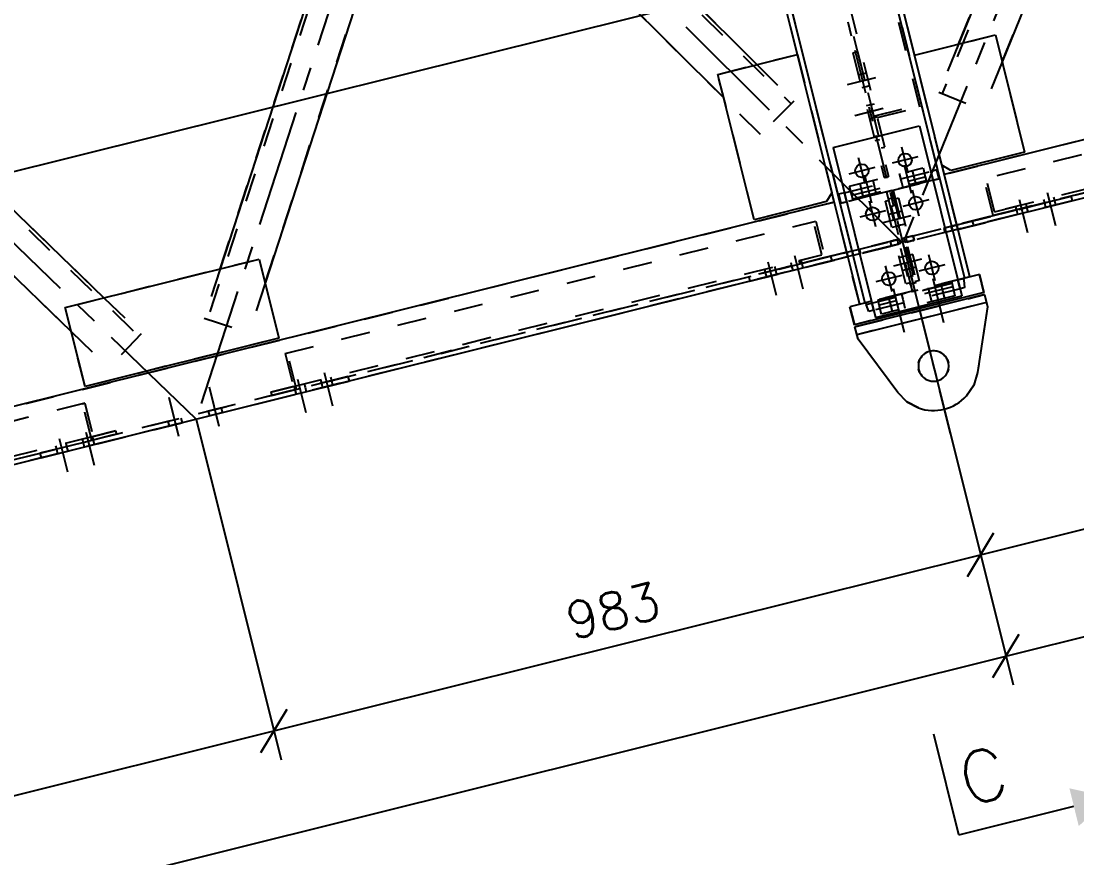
# Model space of a CAD drawing. Header units: millimetres. Extents: x 505 to 1346, y 20403 to 20997.
# Drawn here: x 974.7 to 1045.9, y 20821.4 to 20877.9 of the extents above; entities that cross this region are included whole.
import ezdxf

# ---------------------------------------------------------------- set-up
doc = ezdxf.new("R2010")
doc.units = ezdxf.units.MM
for name, pattern in [('CENTER', [12.7, 7.9375, -1.5875, 1.5875, -1.5875]), ('DXK_LINE_DOT2', [3.9198, 1.9599, -1.9599]), ('DXK_LINE_DOT3', [5.9187, 2.979, -0.9799, 0.9799, -0.9799])]:
    doc.linetypes.add(name, pattern=pattern)
doc.styles.add('RomanS', font='ROMANS__.TTF', dxfattribs={"height": 0.2})

# ---------------------------------------------------------------- blocks, each defined once
blk = doc.blocks.new('Part-110200292-1376 - 1090')
at = {"color": 7, "linetype": 'CENTER'}
blk.add_line((1052.877, 20908.769), (1034.192, 20862.886), dxfattribs=at)
at = {"color": 7, "linetype": 'DXK_LINE_DOT2'}
for p, q in [((1048.94, 20902.688), (1036.843, 20872.982)), ((1048.723, 20902.777), (1047.402, 20899.535)), ((1051.663, 20901.579), (1048.723, 20902.777)), ((1051.663, 20901.579), (1050.343, 20898.338)), ((1037.946, 20876.313), (1036.626, 20873.071)), ((1040.886, 20875.115), (1039.566, 20871.874)), ((1036.626, 20873.071), (1039.566, 20871.874))]:
    blk.add_line(p, q, dxfattribs=at)
at = {"color": 3, "linetype": 'Continuous'}
for p, q in [((1047.402, 20899.535), (1037.946, 20876.313)), ((1050.343, 20898.338), (1040.886, 20875.115))]:
    blk.add_line(p, q, dxfattribs=at)
blk = doc.blocks.new('Part-110200292-1392 - 1090')
at = {"color": 7, "linetype": 'DXK_LINE_DOT2'}
for p, q in [((979.026, 20852.082), (942.618, 20843.005)), ((978.872, 20852.044), (979.026, 20852.082)), ((979.487, 20849.579), (978.872, 20852.044)), ((979.026, 20852.082), (979.584, 20849.846)), ((979.487, 20849.579), (943.232, 20840.54)), ((979.584, 20849.846), (943.329, 20840.806)), ((981.146, 20849.993), (979.487, 20849.579)), ((981.146, 20849.993), (979.487, 20849.579)), ((979.584, 20849.846), (981.089, 20850.221)), ((981.089, 20850.221), (979.584, 20849.846)), ((981.089, 20850.221), (981.146, 20849.993)), ((942.618, 20843.005), (943.232, 20840.54)), ((943.329, 20840.806), (942.771, 20843.043)), ((944.834, 20841.182), (943.329, 20840.806)), ((944.891, 20840.954), (944.834, 20841.182)), ((943.232, 20840.54), (944.891, 20840.954))]:
    blk.add_line(p, q, dxfattribs=at)
blk = doc.blocks.new('Part-110200292-2163 - 1090')
at = {"color": 7, "linetype": 'DXK_LINE_DOT2'}
for p, q in [((1036.482, 20867.836), (1036.482, 20867.836)), ((1036.482, 20867.836), (1036.482, 20867.836)), ((1036.482, 20867.836), (1036.634, 20867.229)), ((1036.634, 20867.229), (1036.634, 20867.229)), ((1036.634, 20867.229), (1036.634, 20867.229)), ((1029.997, 20865.575), (1029.846, 20866.181))]:
    blk.add_line(p, q, dxfattribs=at)
blk = doc.blocks.new('Bolt-110200292-1754 - 1090')
at = {"color": 3, "linetype": 'Continuous'}
for p, q in [((1034.556, 20867.618), (1034.12, 20869.365)), ((1031.645, 20866.892), (1031.209, 20868.639)), ((1035.211, 20868.709), (1033.465, 20868.274)), ((1032.3, 20867.983), (1030.554, 20867.548)), ((1035.282, 20864.707), (1034.846, 20866.454)), ((1032.371, 20863.981), (1031.935, 20865.728)), ((1035.937, 20865.798), (1034.191, 20865.363)), ((1033.026, 20865.073), (1031.28, 20864.637)), ((1036.37, 20860.341), (1035.935, 20862.088)), ((1033.46, 20859.615), (1033.024, 20861.362)), ((1037.026, 20861.432), (1035.279, 20860.997)), ((1034.115, 20860.706), (1032.369, 20860.271))]:
    blk.add_line(p, q, dxfattribs=at)
for centre in [(1034.338, 20868.491), (1031.427, 20867.766), (1035.064, 20865.581), (1032.153, 20864.855), (1036.153, 20861.214), (1033.242, 20860.488)]:
    blk.add_circle(centre, 0.45, dxfattribs=at)
blk = doc.blocks.new('Part-110200292-1375 - 1090')
at = {"color": 7, "linetype": 'CENTER'}
blk.add_line((1034.191, 20862.886), (1001.104, 20895.86), dxfattribs=at)
at = {"color": 7, "linetype": 'DXK_LINE_DOT2'}
for p, q in [((1004.684, 20890.051), (1006.925, 20892.3)), ((1006.925, 20892.3), (1009.586, 20889.648)), ((1006.759, 20892.134), (1026.666, 20872.295)), ((1007.13, 20887.613), (1004.684, 20890.051)), ((1024.353, 20874.932), (1026.832, 20872.461)), ((1024.591, 20870.212), (1022.112, 20872.683)), ((1026.832, 20872.461), (1024.591, 20870.212))]:
    blk.add_line(p, q, dxfattribs=at)
at = {"color": 3, "linetype": 'Continuous'}
for p, q in [((1009.586, 20889.648), (1024.353, 20874.932)), ((1007.13, 20887.613), (1022.112, 20872.683))]:
    blk.add_line(p, q, dxfattribs=at)
blk = doc.blocks.new('Part-110200292-1355 - 1090')
at = {"color": 3, "linetype": 'Continuous'}
for p, q in [((1029.558, 20865.661), (556.684, 20747.759)), ((1030.48, 20861.964), (557.605, 20744.062))]:
    blk.add_line(p, q, dxfattribs=at)
at = {"color": 7, "linetype": 'DXK_LINE_DOT2'}
for p, q in [((1030.48, 20861.964), (1029.558, 20865.661)), ((1030.405, 20862.27), (557.529, 20744.368)), ((1029.413, 20861.698), (1029.336, 20862.003)), ((1030.405, 20862.27), (1030.48, 20861.964))]:
    blk.add_line(p, q, dxfattribs=at)
blk = doc.blocks.new('Part-110200292-1728 - 1090')
at = {"color": 7, "linetype": 'DXK_LINE_DOT2'}
for p, q in [((1030.251, 20866.282), (1036.073, 20867.734)), ((1036.224, 20867.127), (1036.073, 20867.734)), ((1036.634, 20867.229), (1036.482, 20867.836)), ((1036.224, 20867.127), (1030.402, 20865.676)), ((1029.846, 20866.181), (1029.846, 20866.181)), ((1029.846, 20866.181), (1029.997, 20865.575)), ((1030.402, 20865.676), (1030.251, 20866.282))]:
    blk.add_line(p, q, dxfattribs=at)
at = {"color": 3, "linetype": 'Continuous'}
for p, q in [((1036.073, 20867.734), (1036.482, 20867.836)), ((1036.634, 20867.229), (1036.482, 20867.836)), ((1036.482, 20867.836), (1036.482, 20867.836)), ((1036.634, 20867.229), (1036.224, 20867.127)), ((1036.634, 20867.229), (1036.634, 20867.229)), ((1030.251, 20866.282), (1029.846, 20866.181)), ((1029.997, 20865.575), (1029.846, 20866.181)), ((1030.402, 20865.676), (1029.997, 20865.575))]:
    blk.add_line(p, q, dxfattribs=at)
blk = doc.blocks.new('Part-110200292-2207 - 1090')
at = {"color": 7, "linetype": 'DXK_LINE_DOT2'}
for p, q in [((1034.972, 20875.571), (1040.433, 20876.933)), ((1040.433, 20876.933), (1042.406, 20869.019)), ((1042.406, 20869.019), (1037.43, 20867.778)), ((1037.43, 20867.778), (1036.824, 20868.142))]:
    blk.add_line(p, q, dxfattribs=at)
blk = doc.blocks.new('Part-110200292-1746 - 1090')
at = {"color": 7, "linetype": 'DXK_LINE_DOT2'}
for p, q in [((1026.897, 20907.961), (1019.475, 20906.111)), ((1038.701, 20860.611), (1031.278, 20858.761)), ((1038.356, 20860.526), (1038.357, 20860.525)), ((1038.701, 20860.612), (1038.701, 20860.611)), ((1038.701, 20860.612), (1038.701, 20860.611))]:
    blk.add_line(p, q, dxfattribs=at)
at = {"color": 3, "linetype": 'Continuous'}
for p, q in [((1038.701, 20860.612), (1026.897, 20907.961)), ((1026.553, 20907.875), (1038.356, 20860.526)), ((1031.278, 20858.761), (1019.475, 20906.111)), ((1019.819, 20906.197), (1031.623, 20858.847))]:
    blk.add_line(p, q, dxfattribs=at)
at = {"color": 7, "linetype": 'DXK_LINE_DOT3'}
blk.add_line((1025.218, 20898.885), (1037.408, 20849.983), dxfattribs=at)
blk = doc.blocks.new('Bolt-110200292-1736 - 1090')
at = {"color": 3, "linetype": 'DXK_LINE_DOT2'}
for p, q in [((1032.339, 20874.049), (1029.996, 20873.465)), ((1031.507, 20874.306), (1031.201, 20874.229)), ((1031.735, 20874.362), (1031.507, 20874.306)), ((1031.725, 20873.432), (1031.419, 20873.356)), ((1031.953, 20873.489), (1031.725, 20873.432)), ((1032.86, 20871.96), (1030.517, 20871.376)), ((1032.028, 20872.216), (1031.722, 20872.14)), ((1032.256, 20872.273), (1032.028, 20872.216)), ((1032.246, 20871.343), (1031.94, 20871.267)), ((1032.474, 20871.4), (1032.246, 20871.343))]:
    blk.add_line(p, q, dxfattribs=at)
blk = doc.blocks.new('Part-110200292-1373 - 1090')
at = {"color": 7, "linetype": 'CENTER'}
blk.add_line((986.522, 20850.999), (952.588, 20883.762), dxfattribs=at)
at = {"color": 7, "linetype": 'DXK_LINE_DOT2'}
for p, q in [((958.479, 20880.281), (956.273, 20877.997)), ((958.479, 20880.281), (961.012, 20877.836)), ((958.316, 20880.112), (982.666, 20856.602)), ((956.273, 20877.997), (958.785, 20875.572)), ((980.311, 20859.202), (982.829, 20856.771)), ((978.106, 20856.918), (980.624, 20854.487)), ((982.829, 20856.771), (980.624, 20854.487))]:
    blk.add_line(p, q, dxfattribs=at)
at = {"color": 3, "linetype": 'Continuous'}
for p, q in [((961.012, 20877.836), (980.311, 20859.202)), ((958.785, 20875.572), (978.106, 20856.918))]:
    blk.add_line(p, q, dxfattribs=at)
blk = doc.blocks.new('Part-110200292-1374 - 1090')
at = {"color": 7, "linetype": 'CENTER'}
blk.add_line((1001.103, 20895.859), (986.522, 20851), dxfattribs=at)
at = {"color": 7, "linetype": 'DXK_LINE_DOT2'}
for p, q in [((997.757, 20889.939), (987.296, 20857.757)), ((997.533, 20890.012), (996.45, 20886.678)), ((1000.553, 20889.03), (997.533, 20890.012)), ((1000.553, 20889.03), (999.472, 20885.704)), ((988.155, 20861.158), (987.073, 20857.83)), ((991.175, 20860.178), (990.093, 20856.848)), ((987.073, 20857.83), (990.093, 20856.848))]:
    blk.add_line(p, q, dxfattribs=at)
at = {"color": 3, "linetype": 'Continuous'}
for p, q in [((996.45, 20886.678), (988.155, 20861.158)), ((999.472, 20885.704), (991.175, 20860.178))]:
    blk.add_line(p, q, dxfattribs=at)
blk = doc.blocks.new('Bolt-110200292-2351 - 1090')
at = {"color": 3, "linetype": 'Continuous'}
for p, q in [((1033.535, 20859.83), (1034.273, 20856.87)), ((1033.535, 20859.83), (1034.273, 20856.87)), ((1033.535, 20859.83), (1034.273, 20856.87)), ((1033.221, 20859.226), (1033.307, 20858.882)), ((1033.221, 20859.226), (1033.307, 20858.882)), ((1033.221, 20859.226), (1033.307, 20858.882)), ((1033.307, 20858.882), (1033.459, 20858.275)), ((1033.307, 20858.882), (1033.459, 20858.275)), ((1033.307, 20858.882), (1033.459, 20858.275)), ((1034.095, 20859.444), (1034.181, 20859.099)), ((1034.095, 20859.444), (1034.181, 20859.099)), ((1034.095, 20859.444), (1034.181, 20859.099)), ((1034.181, 20859.099), (1034.332, 20858.493)), ((1034.181, 20859.099), (1034.332, 20858.493)), ((1034.181, 20859.099), (1034.332, 20858.493))]:
    blk.add_line(p, q, dxfattribs=at)
blk = doc.blocks.new('Bolt-110200292-2346 - 1090')
at = {"color": 3, "linetype": 'Continuous'}
for p, q in [((1036.203, 20860.495), (1036.941, 20857.536)), ((1036.203, 20860.495), (1036.941, 20857.536)), ((1036.203, 20860.495), (1036.941, 20857.536)), ((1035.89, 20859.891), (1035.976, 20859.547)), ((1035.89, 20859.891), (1035.976, 20859.547)), ((1035.89, 20859.891), (1035.976, 20859.547)), ((1035.976, 20859.547), (1036.127, 20858.94)), ((1035.976, 20859.547), (1036.127, 20858.94)), ((1035.976, 20859.547), (1036.127, 20858.94)), ((1036.763, 20860.109), (1036.849, 20859.765)), ((1036.763, 20860.109), (1036.849, 20859.765)), ((1036.763, 20860.109), (1036.849, 20859.765)), ((1036.849, 20859.765), (1037, 20859.158)), ((1036.849, 20859.765), (1037, 20859.158)), ((1036.849, 20859.765), (1037, 20859.158))]:
    blk.add_line(p, q, dxfattribs=at)
blk = doc.blocks.new('Part-110200292-1393 - 1090')
at = {"color": 7, "linetype": 'DXK_LINE_DOT2'}
for p, q in [((992.53, 20855.449), (1028.321, 20864.373)), ((1028.723, 20862.098), (1028.166, 20864.334)), ((1028.321, 20864.373), (1028.935, 20861.908)), ((993.087, 20853.213), (1028.723, 20862.098)), ((1027.204, 20861.719), (1028.723, 20862.098)), ((1027.261, 20861.491), (1027.204, 20861.719)), ((1027.261, 20861.491), (1028.935, 20861.908)), ((1028.935, 20861.908), (1027.261, 20861.491)), ((991.624, 20852.606), (1027.261, 20861.491)), ((992.53, 20855.449), (993.087, 20853.213)), ((993.299, 20853.023), (992.685, 20855.488)), ((993.087, 20853.213), (991.567, 20852.834)), ((991.567, 20852.834), (993.087, 20853.213)), ((991.567, 20852.834), (991.624, 20852.606)), ((991.624, 20852.606), (993.299, 20853.023))]:
    blk.add_line(p, q, dxfattribs=at)
blk = doc.blocks.new('Part-110200292-1394 - 1090')
at = {"color": 7, "linetype": 'DXK_LINE_DOT2'}
for p, q in [((1080.466, 20877.38), (1039.672, 20867.204)), ((1080.323, 20877.344), (1080.937, 20874.879)), ((1081.024, 20875.143), (1080.466, 20877.38)), ((1080.937, 20874.879), (1082.488, 20875.266)), ((1082.488, 20875.266), (1080.937, 20874.879)), ((1082.431, 20875.494), (1081.024, 20875.143)), ((1082.431, 20875.494), (1081.024, 20875.143)), ((1082.488, 20875.266), (1082.431, 20875.494)), ((1080.937, 20874.879), (1040.287, 20864.74)), ((1081.024, 20875.143), (1040.374, 20865.003)), ((1040.287, 20864.74), (1039.672, 20867.204)), ((1040.374, 20865.003), (1039.816, 20867.24)), ((1040.374, 20865.003), (1041.78, 20865.354)), ((1041.78, 20865.354), (1041.837, 20865.126)), ((1041.837, 20865.126), (1040.287, 20864.74))]:
    blk.add_line(p, q, dxfattribs=at)
blk = doc.blocks.new('Part-110200292-2367 - 1090')
at = {"color": 7, "linetype": 'DXK_LINE_DOT2'}
for p, q in [((996.765, 20853.887), (975.99, 20848.707)), ((996.765, 20853.887), (996.765, 20853.887)), ((996.765, 20853.887), (996.841, 20853.581)), ((976.067, 20848.402), (996.841, 20853.581)), ((996.841, 20853.581), (996.841, 20853.581)), ((975.99, 20848.707), (975.99, 20848.707)), ((975.99, 20848.707), (976.067, 20848.402)), ((976.067, 20848.402), (976.067, 20848.402))]:
    blk.add_line(p, q, dxfattribs=at)
blk = doc.blocks.new('Bolt-110200292-2352 - 1090')
at = {"color": 3, "linetype": 'DXK_LINE_DOT2'}
for p, q in [((1032.103, 20865.574), (1031.365, 20868.533)), ((1031.457, 20866.304), (1031.305, 20866.911)), ((1032.33, 20866.522), (1032.179, 20867.129)), ((1031.543, 20865.96), (1031.457, 20866.304)), ((1032.416, 20866.178), (1032.33, 20866.522))]:
    blk.add_line(p, q, dxfattribs=at)
blk = doc.blocks.new('Part-110200292-2370 - 1090')
at = {"color": 7, "linetype": 'DXK_LINE_DOT2'}
for p, q in [((1045.536, 20866.043), (1036.95, 20863.903)), ((1038.214, 20864.218), (1045.536, 20866.042)), ((1045.536, 20866.043), (1045.536, 20866.042)), ((1045.536, 20866.043), (1045.612, 20865.737)), ((1045.612, 20865.737), (1037.026, 20863.597)), ((1045.612, 20865.737), (1038.108, 20863.867)), ((1034.878, 20863.387), (1036.95, 20863.903)), ((1036.95, 20863.903), (1037.435, 20864.024)), ((1036.95, 20863.903), (1037.026, 20863.597)), ((1037.433, 20864.024), (1037.452, 20864.028)), ((1037.435, 20864.024), (1037.433, 20864.024)), ((1037.433, 20864.024), (1037.51, 20863.718)), ((1037.435, 20864.024), (1037.511, 20863.718)), ((1037.452, 20864.028), (1037.507, 20864.042)), ((1037.507, 20864.042), (1037.597, 20864.064)), ((1037.794, 20863.789), (1037.583, 20863.736)), ((1037.597, 20864.064), (1037.864, 20864.131)), ((1038.108, 20863.867), (1037.794, 20863.789)), ((1037.864, 20864.131), (1038.214, 20864.218)), ((1034.878, 20863.387), (1034.253, 20863.232)), ((1034.253, 20863.231), (1034.259, 20863.233)), ((1034.253, 20863.232), (1034.253, 20863.231)), ((1034.253, 20863.232), (1034.329, 20862.926)), ((1034.259, 20863.233), (1034.556, 20863.307)), ((1034.955, 20863.081), (1034.329, 20862.926)), ((1034.393, 20863.266), (1034.878, 20863.387)), ((1034.676, 20863.337), (1034.393, 20863.266)), ((1034.393, 20863.266), (1034.393, 20863.266)), ((1034.393, 20863.266), (1034.469, 20862.96)), ((1034.955, 20863.081), (1034.469, 20862.96)), ((1034.556, 20863.307), (1034.792, 20863.365)), ((1034.783, 20863.363), (1034.676, 20863.337)), ((1034.853, 20863.381), (1034.783, 20863.363)), ((1034.792, 20863.365), (1034.857, 20863.382)), ((1034.878, 20863.387), (1034.853, 20863.381)), ((1034.857, 20863.382), (1034.878, 20863.387)), ((1034.859, 20863.058), (1034.929, 20863.075)), ((1034.933, 20863.076), (1034.868, 20863.06)), ((1034.878, 20863.387), (1034.955, 20863.081)), ((1034.954, 20863.081), (1034.878, 20863.387)), ((1034.929, 20863.075), (1034.954, 20863.081)), ((1034.954, 20863.081), (1034.933, 20863.076)), ((1037.026, 20863.597), (1034.955, 20863.081)), ((1037.511, 20863.718), (1037.026, 20863.597)), ((1037.528, 20863.723), (1037.51, 20863.718)), ((1037.51, 20863.718), (1037.511, 20863.718)), ((1037.583, 20863.736), (1037.528, 20863.723)), ((1034.329, 20862.926), (1034.335, 20862.927)), ((1034.484, 20862.964), (1034.335, 20862.927)), ((1034.469, 20862.96), (1034.752, 20863.031)), ((1034.469, 20862.96), (1034.469, 20862.96)), ((1034.764, 20863.034), (1034.484, 20862.964)), ((1034.752, 20863.031), (1034.859, 20863.058)), ((1034.868, 20863.06), (1034.764, 20863.034))]:
    blk.add_line(p, q, dxfattribs=at)
blk = doc.blocks.new('Part-110200292-1734 - 1090')
at = {"color": 7, "linetype": 'DXK_LINE_DOT2'}
for p, q in [((1030.826, 20875.733), (1031.132, 20875.809)), ((1030.826, 20875.733), (1032.925, 20867.315)), ((1031.132, 20875.809), (1033.231, 20867.391)), ((1032.614, 20869.865), (1032.308, 20869.789)), ((1032.925, 20867.315), (1033.231, 20867.391)), ((1033.231, 20867.391), (1032.925, 20867.315))]:
    blk.add_line(p, q, dxfattribs=at)
blk = doc.blocks.new('Bolt-110200292-2368 - 1090')
at = {"color": 3, "linetype": 'Continuous'}
for p, q in [((977.29, 20849.696), (977.85, 20847.45)), ((978.843, 20849.661), (978.9, 20849.433)), ((979.084, 20850.143), (979.644, 20847.897)), ((979.523, 20849.83), (979.579, 20849.602)), ((979.579, 20849.602), (979.656, 20849.297)), ((977.049, 20849.214), (977.106, 20848.986)), ((977.106, 20848.986), (977.182, 20848.68)), ((977.729, 20849.383), (977.785, 20849.155)), ((977.785, 20849.155), (977.862, 20848.849)), ((978.9, 20849.433), (978.976, 20849.127))]:
    blk.add_line(p, q, dxfattribs=at)
blk = doc.blocks.new('Bolt-110200292-2369 - 1090')
at = {"color": 3, "linetype": 'Continuous'}
for p, q in [((995.153, 20854.15), (995.713, 20851.904)), ((995.592, 20853.837), (995.649, 20853.609)), ((993.133, 20853.224), (993.19, 20852.996)), ((993.373, 20853.707), (993.934, 20851.46)), ((993.812, 20853.393), (993.869, 20853.165)), ((993.869, 20853.165), (993.945, 20852.859)), ((994.913, 20853.668), (994.97, 20853.44)), ((994.97, 20853.439), (995.046, 20853.134)), ((995.649, 20853.609), (995.725, 20853.303)), ((993.19, 20852.996), (993.266, 20852.69))]:
    blk.add_line(p, q, dxfattribs=at)
blk = doc.blocks.new('Part-110200292-1514 - 1090')
at = {"color": 7, "linetype": 'DXK_LINE_DOT2'}
blk.add_line((1038.29, 20860.51), (1031.689, 20858.864), dxfattribs=at)
at = {"color": 3, "linetype": 'Continuous'}
for p, q in [((1039.356, 20860.775), (1038.29, 20860.51)), ((1039.658, 20859.562), (1039.356, 20860.775)), ((1039.658, 20859.562), (1030.925, 20857.385)), ((1031.689, 20858.864), (1030.623, 20858.598)), ((1030.925, 20857.385), (1030.623, 20858.598))]:
    blk.add_line(p, q, dxfattribs=at)
blk = doc.blocks.new('Part-110200292-1515 - 1090')
at = {"color": 3, "linetype": 'Continuous'}
for p, q in [((1039.694, 20859.417), (1030.962, 20857.24)), ((1039.827, 20858.883), (1031.095, 20856.706)), ((1039.694, 20859.417), (1039.9, 20858.592)), ((1039.9, 20858.592), (1039.228, 20854.158)), ((1031.167, 20856.415), (1030.962, 20857.24)), ((1033.843, 20852.815), (1031.167, 20856.415)), ((1035.257, 20854.806), (1035.235, 20854.592)), ((1035.235, 20854.592), (1035.257, 20854.379)), ((1035.323, 20855.009), (1035.257, 20854.806)), ((1037.262, 20854.806), (1037.196, 20855.009)), ((1037.285, 20854.592), (1037.262, 20854.806)), ((1037.262, 20854.379), (1037.285, 20854.592)), ((1035.257, 20854.379), (1035.323, 20854.176)), ((1037.196, 20854.176), (1037.262, 20854.379)), ((1039.228, 20854.158), (1038.973, 20853.313)), ((1038.973, 20853.313), (1038.483, 20852.579)), ((1034.464, 20852.189), (1033.843, 20852.815)), ((1035.241, 20851.771), (1034.464, 20852.189))]:
    blk.add_line(p, q, dxfattribs=at)
at = {"color": 7, "linetype": 'DXK_LINE_DOT2'}
for p, q in [((1035.257, 20854.806), (1035.323, 20855.009)), ((1037.196, 20855.009), (1037.262, 20854.806)), ((1035.323, 20854.176), (1035.257, 20854.379)), ((1037.262, 20854.379), (1037.196, 20854.176)), ((1038.483, 20852.579), (1038.973, 20853.313)), ((1034.464, 20852.189), (1035.241, 20851.771))]:
    blk.add_line(p, q, dxfattribs=at)
at = {"color": 3, "linetype": 'Continuous'}
for centre, radius, start, end in [((1036.259, 20854.592), 1.025, 24, 156), ((1036.259, 20854.593), 1.025, 204.01589, 335.98411), ((1036.259, 20854.593), 3, 250.16316, 317.83719)]:
    blk.add_arc(centre, radius, start, end, dxfattribs=at)
at = {"color": 7, "linetype": 'DXK_LINE_DOT2'}
for centre, radius, start, end in [((1036.259, 20854.592), 1.025, 24, 156), ((1036.259, 20854.593), 1.025, 204.01589, 335.98411), ((1036.259, 20854.593), 3, 250.16316, 317.83719)]:
    blk.add_arc(centre, radius, start, end, dxfattribs=at)
blk = doc.blocks.new('Bolt-110200292-76307 - 1090')
at = {"color": 3, "linetype": 'Continuous'}
for p, q in [((988.086, 20850.507), (987.425, 20853.158)), ((985.369, 20849.83), (984.708, 20852.481)), ((988.314, 20851.451), (988.238, 20851.756)), ((985.597, 20850.773), (985.521, 20851.079)), ((987.441, 20851.233), (987.365, 20851.539)), ((984.724, 20850.556), (984.648, 20850.861))]:
    blk.add_line(p, q, dxfattribs=at)
blk = doc.blocks.new('Part-110200292-1723 - 1090')
at = {"color": 7, "linetype": 'DXK_LINE_DOT2'}
for p, q in [((1028.973, 20884.468), (1032.054, 20885.237)), ((1035.337, 20872.068), (1032.054, 20885.237)), ((1028.973, 20884.468), (1032.752, 20869.314)), ((1029.241, 20884.367), (1032.094, 20885.078)), ((1032.98, 20869.371), (1029.241, 20884.367)), ((1029.508, 20882.324), (1029.736, 20882.38)), ((1032.217, 20871.459), (1035.298, 20872.227)), ((1032.485, 20871.357), (1035.337, 20872.068)), ((1032.752, 20869.314), (1032.98, 20869.371))]:
    blk.add_line(p, q, dxfattribs=at)
blk = doc.blocks.new('Part-110200292-1727 - 1090')
at = {"color": 7, "linetype": 'DXK_LINE_DOT2'}
for p, q in [((1030.753, 20866.129), (1035.702, 20867.363)), ((1035.702, 20867.363), (1035.788, 20867.018)), ((1030.814, 20865.886), (1035.762, 20867.12)), ((1035.788, 20867.018), (1033.454, 20866.436)), ((1030.839, 20865.785), (1030.753, 20866.129)), ((1033.173, 20866.366), (1030.839, 20865.785)), ((1033.173, 20866.366), (1030.839, 20865.785)), ((1033.454, 20866.436), (1033.173, 20866.366)), ((1033.173, 20866.366), (1033.454, 20866.436)), ((1033.173, 20866.366), (1033.173, 20866.366)), ((1034.852, 20859.632), (1033.173, 20866.366)), ((1033.454, 20866.436), (1035.133, 20859.703)), ((1033.419, 20865.377), (1033.701, 20865.447)), ((1032.518, 20859.051), (1037.467, 20860.284)), ((1034.605, 20860.621), (1034.886, 20860.692)), ((1037.467, 20860.284), (1037.552, 20859.94)), ((1037.492, 20860.183), (1032.543, 20858.949)), ((1037.552, 20859.94), (1032.604, 20858.706)), ((1034.852, 20859.632), (1035.133, 20859.703)), ((1034.852, 20859.632), (1034.852, 20859.632)), ((1032.604, 20858.706), (1032.518, 20859.051))]:
    blk.add_line(p, q, dxfattribs=at)
blk = doc.blocks.new('Part-110200292-1729 - 1090')
at = {"color": 7, "linetype": 'DXK_LINE_DOT2'}
for p, q in [((1036.482, 20867.836), (1036.073, 20867.734)), ((1036.224, 20867.127), (1036.634, 20867.229)), ((1030.251, 20866.282), (1029.845, 20866.181)), ((1029.997, 20865.575), (1030.402, 20865.676))]:
    blk.add_line(p, q, dxfattribs=at)
blk = doc.blocks.new('Part-110200292-1730 - 1090')
at = {"color": 7, "linetype": 'DXK_LINE_DOT2'}
for p, q in [((1033.085, 20866.344), (1034.759, 20859.629)), ((1033.667, 20865.974), (1033.206, 20865.859)), ((1033.546, 20866.459), (1035.22, 20859.744)), ((1035.099, 20860.229), (1034.638, 20860.114)), ((1034.759, 20859.629), (1035.22, 20859.744))]:
    blk.add_line(p, q, dxfattribs=at)
blk = doc.blocks.new('Part-110200292-1731 - 1090')
at = {"color": 7, "linetype": 'DXK_LINE_DOT2'}
blk.add_line((1034.638, 20860.114), (1035.099, 20860.229), dxfattribs=at)
blk = doc.blocks.new('Part-110200292-1753 - 1090')
at = {"color": 3, "linetype": 'Continuous'}
for p, q in [((1029.488, 20869.343), (1035.31, 20870.795)), ((1035.31, 20870.795), (1038.171, 20859.32)), ((1029.488, 20869.343), (1032.349, 20857.869)), ((1032.349, 20857.869), (1038.171, 20859.32))]:
    blk.add_line(p, q, dxfattribs=at)
blk = doc.blocks.new('Part-110200292-1761 - 1090')
at = {"color": 7, "linetype": 'DXK_LINE_DOT2'}
for p, q in [((1031.719, 20858.742), (1038.32, 20860.388)), ((1038.29, 20860.509), (1032.077, 20858.96)), ((1038.05, 20859.805), (1037.899, 20860.412)), ((1038.05, 20859.805), (1032.228, 20858.354)), ((1032.228, 20858.354), (1032.077, 20858.96))]:
    blk.add_line(p, q, dxfattribs=at)
at = {"color": 3, "linetype": 'Continuous'}
for p, q in [((1037.899, 20860.412), (1038.29, 20860.509)), ((1038.32, 20860.388), (1038.29, 20860.509)), ((1038.381, 20859.888), (1038.32, 20860.388)), ((1038.381, 20859.888), (1038.05, 20859.805)), ((1032.077, 20858.96), (1031.689, 20858.864)), ((1031.689, 20858.864), (1031.719, 20858.742)), ((1031.9, 20858.272), (1031.719, 20858.742)), ((1032.228, 20858.354), (1031.9, 20858.272))]:
    blk.add_line(p, q, dxfattribs=at)
blk = doc.blocks.new('Part-110200292-1816 - 1090')
at = {"color": 3, "linetype": 'Continuous'}
for p, q in [((1138.101, 20892.724), (1036.981, 20867.511)), ((1139.023, 20889.027), (1037.902, 20863.814))]:
    blk.add_line(p, q, dxfattribs=at)
at = {"color": 7, "linetype": 'DXK_LINE_DOT2'}
for p, q in [((1138.947, 20889.332), (1037.826, 20864.12)), ((1037.902, 20863.814), (1036.981, 20867.511)), ((1038.974, 20864.081), (1038.897, 20864.387))]:
    blk.add_line(p, q, dxfattribs=at)
blk = doc.blocks.new('Part-110200292-2101 - 1090')
at = {"color": 7, "linetype": 'DXK_LINE_DOT2'}
for p, q in [((556.684, 20747.759), (1029.558, 20865.661)), ((1030.48, 20861.964), (557.605, 20744.062))]:
    blk.add_line(p, q, dxfattribs=at)
blk = doc.blocks.new('Part-110200292-1891 - 1090')
at = {"color": 3, "linetype": 'Continuous'}
for p, q in [((977.699, 20858.551), (990.768, 20861.809)), ((990.768, 20861.809), (992.099, 20856.472)), ((979.03, 20853.213), (977.699, 20858.551)), ((992.099, 20856.472), (979.03, 20853.213))]:
    blk.add_line(p, q, dxfattribs=at)
blk = doc.blocks.new('Part-110200292-1901 - 1090')
at = {"color": 3, "linetype": 'Continuous'}
for p, q in [((1021.715, 20874.274), (1027.078, 20875.611)), ((1024.159, 20864.469), (1021.715, 20874.274)), ((1029.401, 20866.291), (1029.037, 20865.685)), ((1029.037, 20865.685), (1024.159, 20864.469))]:
    blk.add_line(p, q, dxfattribs=at)
at = {"color": 7, "linetype": 'DXK_LINE_DOT2'}
blk.add_line((1027.078, 20875.611), (1029.401, 20866.291), dxfattribs=at)
blk = doc.blocks.new('Part-110200292-1902 - 1090')
at = {"color": 3, "linetype": 'Continuous'}
for p, q in [((1034.972, 20875.571), (1040.433, 20876.933)), ((1040.433, 20876.933), (1042.406, 20869.019)), ((1042.406, 20869.019), (1037.43, 20867.778)), ((1037.43, 20867.778), (1036.824, 20868.142))]:
    blk.add_line(p, q, dxfattribs=at)
at = {"color": 7, "linetype": 'DXK_LINE_DOT2'}
blk.add_line((1036.824, 20868.142), (1034.972, 20875.571), dxfattribs=at)
blk = doc.blocks.new('Part-110200292-2075 - 1090')
at = {"color": 7, "linetype": 'DXK_LINE_DOT2'}
for p, q in [((1026.897, 20907.961), (1034.972, 20875.571)), ((1026.553, 20907.875), (1038.357, 20860.525)), ((1027.078, 20875.611), (1019.475, 20906.111)), ((1019.819, 20906.197), (1031.623, 20858.847)), ((1036.824, 20868.142), (1036.981, 20867.511)), ((1029.558, 20865.661), (1029.401, 20866.291)), ((1037.902, 20863.814), (1038.701, 20860.611)), ((1031.278, 20858.761), (1030.48, 20861.964))]:
    blk.add_line(p, q, dxfattribs=at)
blk = doc.blocks.new('Part-110200292-2118 - 1090')
at = {"color": 7, "linetype": 'DXK_LINE_DOT2'}
for p, q in [((961.012, 20877.836), (980.311, 20859.202)), ((958.785, 20875.572), (978.106, 20856.918))]:
    blk.add_line(p, q, dxfattribs=at)
blk = doc.blocks.new('Part-110200292-2119 - 1090')
at = {"color": 7, "linetype": 'DXK_LINE_DOT2'}
for p, q in [((988.155, 20861.158), (996.45, 20886.678)), ((991.175, 20860.178), (999.472, 20885.704))]:
    blk.add_line(p, q, dxfattribs=at)
blk = doc.blocks.new('Part-110200292-2120 - 1090')
at = {"color": 7, "linetype": 'DXK_LINE_DOT2'}
for p, q in [((1024.353, 20874.932), (1009.586, 20889.648)), ((1007.13, 20887.613), (1022.112, 20872.683))]:
    blk.add_line(p, q, dxfattribs=at)
blk = doc.blocks.new('Part-110200292-2121 - 1090')
at = {"color": 7, "linetype": 'DXK_LINE_DOT2'}
for p, q in [((1037.946, 20876.313), (1047.402, 20899.535)), ((1040.886, 20875.115), (1050.343, 20898.338))]:
    blk.add_line(p, q, dxfattribs=at)
blk = doc.blocks.new('Part-110200292-2130 - 1090')
at = {"color": 7, "linetype": 'DXK_LINE_DOT2'}
for p, q in [((1039.356, 20860.775), (1038.29, 20860.51)), ((1039.356, 20860.775), (1039.658, 20859.562)), ((1039.658, 20859.562), (1030.925, 20857.385)), ((1031.689, 20858.864), (1030.623, 20858.598)), ((1030.623, 20858.598), (1030.925, 20857.385))]:
    blk.add_line(p, q, dxfattribs=at)
blk = doc.blocks.new('Part-110200292-2131 - 1090')
at = {"color": 7, "linetype": 'DXK_LINE_DOT2'}
for p, q in [((1030.962, 20857.24), (1039.694, 20859.417)), ((1039.827, 20858.883), (1031.095, 20856.706)), ((1039.694, 20859.417), (1039.9, 20858.592)), ((1039.9, 20858.592), (1039.228, 20854.158)), ((1031.167, 20856.415), (1030.962, 20857.24)), ((1033.843, 20852.815), (1031.167, 20856.415)), ((1035.257, 20854.806), (1035.235, 20854.592)), ((1035.235, 20854.592), (1035.257, 20854.379)), ((1037.285, 20854.592), (1037.262, 20854.806)), ((1037.262, 20854.379), (1037.285, 20854.592)), ((1039.228, 20854.158), (1038.973, 20853.313)), ((1034.464, 20852.189), (1033.843, 20852.815))]:
    blk.add_line(p, q, dxfattribs=at)
blk = doc.blocks.new('Part-110200292-2162 - 1090')
at = {"color": 7, "linetype": 'DXK_LINE_DOT2'}
for p, q in [((1033.454, 20866.436), (1035.788, 20867.018)), ((1033.173, 20866.366), (1033.454, 20866.436)), ((1033.173, 20866.366), (1033.454, 20866.436)), ((1033.454, 20866.436), (1033.454, 20866.436)), ((1034.852, 20859.632), (1035.133, 20859.703)), ((1035.133, 20859.703), (1035.133, 20859.703))]:
    blk.add_line(p, q, dxfattribs=at)
blk = doc.blocks.new('Part-110200292-2165 - 1090')
at = {"color": 7, "linetype": 'DXK_LINE_DOT2'}
for p, q in [((1033.085, 20866.344), (1033.085, 20866.345)), ((1033.546, 20866.459), (1033.546, 20866.459)), ((1034.759, 20859.629), (1035.22, 20859.744))]:
    blk.add_line(p, q, dxfattribs=at)
blk = doc.blocks.new('Part-110200292-2172 - 1090')
at = {"color": 7, "linetype": 'DXK_LINE_DOT2'}
for p, q in [((1138.101, 20892.724), (1036.981, 20867.511)), ((1037.902, 20863.814), (1139.023, 20889.027)), ((1037.828, 20864.121), (1037.902, 20863.814))]:
    blk.add_line(p, q, dxfattribs=at)
blk = doc.blocks.new('Part-110200292-2196 - 1090')
at = {"color": 7, "linetype": 'DXK_LINE_DOT2'}
for p, q in [((977.699, 20858.551), (990.768, 20861.809)), ((990.768, 20861.809), (992.099, 20856.472)), ((979.03, 20853.213), (977.699, 20858.551)), ((992.099, 20856.472), (979.03, 20853.213))]:
    blk.add_line(p, q, dxfattribs=at)
blk = doc.blocks.new('Part-110200292-2206 - 1090')
at = {"color": 7, "linetype": 'DXK_LINE_DOT2'}
for p, q in [((1021.715, 20874.274), (1027.078, 20875.611)), ((1024.159, 20864.469), (1021.715, 20874.274)), ((1029.401, 20866.291), (1029.037, 20865.685)), ((1029.037, 20865.685), (1024.159, 20864.469))]:
    blk.add_line(p, q, dxfattribs=at)
blk = doc.blocks.new('Part-110200292-2344 - 1090')
at = {"color": 7, "linetype": 'DXK_LINE_DOT2'}
for p, q in [((1037.552, 20859.94), (1037.704, 20859.334)), ((1037.704, 20859.334), (1032.755, 20858.1)), ((1032.755, 20858.1), (1032.604, 20858.706))]:
    blk.add_line(p, q, dxfattribs=at)
blk = doc.blocks.new('Part-110200292-2345 - 1090')
at = {"color": 7, "linetype": 'DXK_LINE_DOT2'}
for p, q in [((1030.602, 20866.735), (1035.55, 20867.969)), ((1035.55, 20867.969), (1035.702, 20867.363)), ((1030.753, 20866.129), (1030.602, 20866.735))]:
    blk.add_line(p, q, dxfattribs=at)
blk = doc.blocks.new('Bolt-110200292-2347 - 1090')
at = {"color": 3, "linetype": 'Continuous'}
for p, q in [((1036.203, 20860.495), (1036.941, 20857.536)), ((1036.203, 20860.495), (1036.941, 20857.536)), ((1036.203, 20860.495), (1036.941, 20857.536)), ((1035.89, 20859.891), (1035.976, 20859.547)), ((1035.89, 20859.891), (1035.976, 20859.547)), ((1035.89, 20859.891), (1035.976, 20859.547)), ((1035.976, 20859.547), (1036.127, 20858.94)), ((1035.976, 20859.547), (1036.127, 20858.94)), ((1035.976, 20859.547), (1036.127, 20858.94)), ((1036.763, 20860.109), (1036.849, 20859.765)), ((1036.763, 20860.109), (1036.849, 20859.765)), ((1036.763, 20860.109), (1036.849, 20859.765)), ((1036.849, 20859.765), (1037, 20859.158)), ((1036.849, 20859.765), (1037, 20859.158)), ((1036.849, 20859.765), (1037, 20859.158))]:
    blk.add_line(p, q, dxfattribs=at)
blk = doc.blocks.new('Bolt-110200292-2348 - 1090')
at = {"color": 3, "linetype": 'DXK_LINE_DOT2'}
for p, q in [((1034.771, 20866.239), (1034.033, 20869.199)), ((1034.125, 20866.97), (1033.974, 20867.576)), ((1034.998, 20867.187), (1034.847, 20867.794)), ((1034.211, 20866.625), (1034.125, 20866.97)), ((1035.084, 20866.843), (1034.998, 20867.187))]:
    blk.add_line(p, q, dxfattribs=at)
blk = doc.blocks.new('Bolt-110200292-2350 - 1090')
at = {"color": 3, "linetype": 'Continuous'}
for p, q in [((1033.535, 20859.83), (1034.273, 20856.87)), ((1033.535, 20859.83), (1034.273, 20856.87)), ((1033.535, 20859.83), (1034.273, 20856.87)), ((1033.221, 20859.226), (1033.307, 20858.882)), ((1033.221, 20859.226), (1033.307, 20858.882)), ((1033.221, 20859.226), (1033.307, 20858.882)), ((1033.307, 20858.882), (1033.459, 20858.275)), ((1033.307, 20858.882), (1033.459, 20858.275)), ((1033.307, 20858.882), (1033.459, 20858.275)), ((1034.095, 20859.444), (1034.181, 20859.099)), ((1034.095, 20859.444), (1034.181, 20859.099)), ((1034.095, 20859.444), (1034.181, 20859.099)), ((1034.181, 20859.099), (1034.332, 20858.493)), ((1034.181, 20859.099), (1034.332, 20858.493)), ((1034.181, 20859.099), (1034.332, 20858.493))]:
    blk.add_line(p, q, dxfattribs=at)
blk = doc.blocks.new('Part-110200292-2354 - 1090')
at = {"color": 7, "linetype": 'DXK_LINE_DOT2'}
for p, q in [((1033.598, 20865.859), (1033.904, 20865.935)), ((1033.904, 20865.935), (1035.295, 20860.356)), ((1035.295, 20860.356), (1034.989, 20860.28))]:
    blk.add_line(p, q, dxfattribs=at)
blk = doc.blocks.new('Part-110200292-2355 - 1090')
at = {"color": 7, "linetype": 'DXK_LINE_DOT2'}
for p, q in [((1033.011, 20865.713), (1033.317, 20865.789)), ((1034.402, 20860.134), (1033.011, 20865.713)), ((1034.708, 20860.21), (1034.402, 20860.134))]:
    blk.add_line(p, q, dxfattribs=at)
blk = doc.blocks.new('Bolt-110200292-2356 - 1090')
at = {"color": 3, "linetype": 'DXK_LINE_DOT2'}
for p, q in [((1034.731, 20864.725), (1032.08, 20864.064)), ((1033.54, 20864.891), (1033.235, 20864.815)), ((1033.822, 20864.962), (1033.54, 20864.891)), ((1034.127, 20865.038), (1033.822, 20864.962)), ((1033.758, 20864.018), (1033.452, 20863.942)), ((1034.039, 20864.088), (1033.758, 20864.018)), ((1034.345, 20864.165), (1034.039, 20864.088)), ((1035.457, 20861.814), (1032.806, 20861.153)), ((1034.266, 20861.981), (1033.96, 20861.904)), ((1034.547, 20862.051), (1034.266, 20861.981)), ((1034.853, 20862.127), (1034.547, 20862.051)), ((1034.484, 20861.107), (1034.178, 20861.031)), ((1034.765, 20861.178), (1034.484, 20861.107)), ((1035.071, 20861.254), (1034.765, 20861.178))]:
    blk.add_line(p, q, dxfattribs=at)
blk = doc.blocks.new('Bolt-110200292-2371 - 1090')
at = {"color": 3, "linetype": 'Continuous'}
for p, q in [((1043.923, 20866.311), (1044.483, 20864.065)), ((1044.362, 20865.998), (1044.419, 20865.77)), ((1041.797, 20865.358), (1041.854, 20865.13)), ((1042.037, 20865.841), (1042.598, 20863.595)), ((1042.476, 20865.528), (1042.533, 20865.3)), ((1042.534, 20865.295), (1042.61, 20864.989)), ((1043.682, 20865.829), (1043.739, 20865.601)), ((1043.741, 20865.596), (1043.817, 20865.29)), ((1044.42, 20865.765), (1044.496, 20865.46)), ((1041.855, 20865.125), (1041.931, 20864.82))]:
    blk.add_line(p, q, dxfattribs=at)
blk = doc.blocks.new('Part-110200292-2372 - 1090')
at = {"color": 7, "linetype": 'DXK_LINE_DOT2'}
for p, q in [((1033.972, 20863.162), (1023.796, 20860.623)), ((1033.347, 20863.005), (1033.832, 20863.126)), ((1033.538, 20863.053), (1033.818, 20863.123)), ((1033.832, 20863.126), (1033.549, 20863.056)), ((1033.818, 20863.123), (1033.967, 20863.16)), ((1033.908, 20862.82), (1033.832, 20863.126)), ((1033.832, 20863.126), (1033.832, 20863.126)), ((1033.967, 20863.16), (1033.972, 20863.161)), ((1034.048, 20862.856), (1033.972, 20863.162)), ((1023.872, 20860.317), (1034.048, 20862.856)), ((1030.508, 20862.297), (1030.774, 20862.363)), ((1030.774, 20862.363), (1030.792, 20862.368)), ((1030.791, 20862.367), (1031.276, 20862.488)), ((1030.792, 20862.368), (1030.791, 20862.367)), ((1030.867, 20862.062), (1030.791, 20862.367)), ((1030.869, 20862.062), (1030.792, 20862.368)), ((1031.276, 20862.488), (1033.347, 20863.005)), ((1031.352, 20862.183), (1031.276, 20862.488)), ((1033.423, 20862.699), (1031.352, 20862.183)), ((1033.373, 20863.012), (1033.347, 20863.005)), ((1033.347, 20863.005), (1033.368, 20863.01)), ((1033.423, 20862.699), (1033.347, 20863.005)), ((1033.423, 20862.7), (1033.347, 20863.005)), ((1033.368, 20863.01), (1033.434, 20863.027)), ((1033.442, 20863.029), (1033.373, 20863.012)), ((1033.908, 20862.82), (1033.423, 20862.699)), ((1033.423, 20862.7), (1033.449, 20862.706)), ((1033.444, 20862.705), (1033.423, 20862.7)), ((1033.434, 20863.027), (1033.538, 20863.053)), ((1033.549, 20863.056), (1033.442, 20863.029)), ((1033.51, 20862.721), (1033.444, 20862.705)), ((1033.449, 20862.706), (1033.519, 20862.723)), ((1033.746, 20862.78), (1033.51, 20862.721)), ((1033.519, 20862.723), (1033.626, 20862.75)), ((1033.626, 20862.75), (1033.908, 20862.821)), ((1034.043, 20862.854), (1033.746, 20862.78)), ((1033.908, 20862.82), (1033.908, 20862.821)), ((1033.908, 20862.821), (1033.908, 20862.82)), ((1034.048, 20862.856), (1034.043, 20862.854)), ((1034.048, 20862.856), (1034.048, 20862.856)), ((1030.193, 20862.218), (1023.796, 20860.622)), ((1030.088, 20861.867), (1023.872, 20860.317)), ((1030.437, 20861.955), (1030.088, 20861.867)), ((1030.193, 20862.218), (1030.508, 20862.297)), ((1030.705, 20862.021), (1030.437, 20861.955)), ((1030.795, 20862.044), (1030.705, 20862.021)), ((1030.795, 20862.044), (1030.824, 20862.051)), ((1030.824, 20862.051), (1030.85, 20862.057)), ((1030.85, 20862.057), (1030.869, 20862.062)), ((1031.352, 20862.183), (1030.867, 20862.062)), ((1030.867, 20862.062), (1030.869, 20862.062)), ((1023.796, 20860.623), (1023.872, 20860.317)), ((1023.872, 20860.317), (1023.872, 20860.317))]:
    blk.add_line(p, q, dxfattribs=at)
blk = doc.blocks.new('Bolt-110200292-2373 - 1090')
at = {"color": 3, "linetype": 'Continuous'}
for p, q in [((1026.874, 20862.059), (1027.434, 20859.813)), ((1027.313, 20861.746), (1027.37, 20861.518)), ((1024.854, 20861.133), (1024.911, 20860.905)), ((1025.094, 20861.615), (1025.654, 20859.369)), ((1025.533, 20861.302), (1025.59, 20861.074)), ((1025.591, 20861.071), (1025.667, 20860.765)), ((1026.634, 20861.577), (1026.69, 20861.349)), ((1026.691, 20861.345), (1026.768, 20861.039)), ((1027.371, 20861.514), (1027.447, 20861.209)), ((1024.912, 20860.901), (1024.988, 20860.596))]:
    blk.add_line(p, q, dxfattribs=at)
blk = doc.blocks.new('Bolt-110200292-76301 - 1090')
at = {"color": 3, "linetype": 'Continuous'}
for p, q in [((988.086, 20850.507), (987.425, 20853.158)), ((985.369, 20849.83), (984.708, 20852.481)), ((988.314, 20851.451), (988.238, 20851.756)), ((985.597, 20850.773), (985.521, 20851.079)), ((987.441, 20851.233), (987.365, 20851.539)), ((984.724, 20850.556), (984.648, 20850.861))]:
    blk.add_line(p, q, dxfattribs=at)
blk = doc.blocks.new('StraightDimension-110200292-76228 - 1090')
at = {"color": 7, "linetype": 'Continuous'}
for p, q in [((1041.138, 20835.026), (1150.905, 20862.394)), ((1036.277, 20854.523), (1041.622, 20833.085)), ((1042.012, 20836.48), (1040.264, 20833.571))]:
    blk.add_line(p, q, dxfattribs=at)
blk = doc.blocks.new('StraightDimension-110200292-63559 - 1090')
at = {"color": 7, "linetype": 'Continuous'}
for p, q in [((1034.192, 20862.886), (1039.919, 20839.916)), ((986.522, 20851), (992.249, 20828.03)), ((1038.561, 20840.402), (1040.309, 20843.311)), ((991.765, 20829.971), (1039.435, 20841.856)), ((992.639, 20831.426), (990.891, 20828.516))]:
    blk.add_line(p, q, dxfattribs=at)
at = {"color": 0}
blk.add_wipeout([(1019.415, 20837.483), (1018.569, 20840.879), (1010.648, 20838.905), (1011.495, 20835.509)], dxfattribs=at)
at = {"color": 3, "style": 'RomanS'}
blk.add_text('983', height=2.4772, rotation=13.99736, dxfattribs=at).set_placement((1011.859, 20836.115))
blk = doc.blocks.new('StraightDimension-110200292-63560 - 1090')
at = {"color": 7, "linetype": 'Continuous'}
for p, q in [((986.522, 20851), (992.249, 20828.03)), ((938.008, 20838.904), (943.735, 20815.934)), ((990.891, 20828.516), (992.639, 20831.426)), ((943.251, 20817.875), (991.765, 20829.971)), ((944.125, 20819.33), (942.377, 20816.42))]:
    blk.add_line(p, q, dxfattribs=at)
at = {"color": 0}
blk.add_wipeout([(972.482, 20825.781), (971.635, 20829.177), (961.398, 20826.625), (962.244, 20823.229)], dxfattribs=at)
at = {"color": 3, "style": 'RomanS'}
blk.add_text('1000', height=2.4772, rotation=13.99736, dxfattribs=at).set_placement((962.608, 20823.835))
blk = doc.blocks.new('StraightDimension-110200292-63558 - 1090')
at = {"color": 7, "linetype": 'Continuous'}
for p, q in [((1088.74, 20876.492), (1094.468, 20853.517)), ((1034.192, 20862.886), (1039.919, 20839.916)), ((1093.11, 20854.002), (1094.858, 20856.912)), ((1039.435, 20841.856), (1093.984, 20855.457)), ((1040.309, 20843.311), (1038.561, 20840.402))]:
    blk.add_line(p, q, dxfattribs=at)
at = {"color": 0}
blk.add_wipeout([(1071.683, 20850.515), (1070.837, 20853.911), (1060.599, 20851.359), (1061.446, 20847.963)], dxfattribs=at)
at = {"color": 3, "style": 'RomanS'}
blk.add_text('1124', height=2.4772, rotation=13.99736, dxfattribs=at).set_placement((1061.81, 20848.569))
blk = doc.blocks.new('StraightDimension-110200292-57337 - 1090')
at = {"color": 7, "linetype": 'Continuous'}
blk.add_line((1073.644, 20892.484), (590.204, 20771.953), dxfattribs=at)
blk = doc.blocks.new('StraightDimension-110200292-76229 - 1090')
at = {"color": 7, "linetype": 'Continuous'}
for p, q in [((1036.277, 20854.523), (1041.622, 20833.085)), ((1040.264, 20833.571), (1042.012, 20836.48)), ((560.835, 20715.272), (1041.138, 20835.026))]:
    blk.add_line(p, q, dxfattribs=at)
blk = doc.blocks.new('SectionMark-110200292-71353 - 1090')
at = {"linetype": 'Continuous'}
blk.add_hatch(color=6, dxfattribs=at).paths.add_polyline_path([(1045.422, 20826.105), (1048.15, 20825.497), (1046.057, 20823.558)])
at = {"color": 0, "linetype": 'Continuous'}
blk.add_wipeout([(1042.545, 20825.903), (1041.699, 20829.299), (1037.662, 20828.293), (1038.509, 20824.897)], dxfattribs=at)
at = {"color": 6, "linetype": 'Continuous'}
for q in [(1036.269, 20829.749), (1045.724, 20824.892)]:
    blk.add_line((1037.962, 20822.957), q, dxfattribs=at)
at = {"color": 6, "linetype": 'Continuous', "style": 'RomanS'}
blk.add_text('C', height=3.468, rotation=13.99736, dxfattribs=at).set_placement((1038.509, 20824.897))

msp = doc.modelspace()

# ---------------------------------------------------------------- block references
for name in ['Part-110200292-1376 - 1090', 'Part-110200292-1746 - 1090', 'Part-110200292-2075 - 1090', 'Part-110200292-2121 - 1090', 'Part-110200292-1374 - 1090', 'Part-110200292-1375 - 1090', 'Part-110200292-1816 - 1090', 'Part-110200292-2172 - 1090', 'Part-110200292-2120 - 1090', 'Part-110200292-2119 - 1090', 'Part-110200292-1723 - 1090', 'Part-110200292-1373 - 1090', 'Part-110200292-2118 - 1090', 'Part-110200292-1394 - 1090', 'Part-110200292-2207 - 1090', 'Part-110200292-1902 - 1090', 'Part-110200292-1901 - 1090', 'Part-110200292-2206 - 1090', 'Part-110200292-1734 - 1090', 'Bolt-110200292-1736 - 1090', 'Part-110200292-1753 - 1090', 'Bolt-110200292-1754 - 1090', 'Bolt-110200292-2348 - 1090', 'Bolt-110200292-2352 - 1090', 'Part-110200292-1729 - 1090', 'Part-110200292-2163 - 1090', 'Part-110200292-1728 - 1090', 'Part-110200292-2345 - 1090', 'Part-110200292-1727 - 1090', 'Part-110200292-2162 - 1090', 'Part-110200292-1730 - 1090', 'Part-110200292-2165 - 1090', 'Part-110200292-2354 - 1090', 'Part-110200292-2370 - 1090', 'Bolt-110200292-2371 - 1090', 'Part-110200292-1355 - 1090', 'Part-110200292-2101 - 1090', 'Part-110200292-2355 - 1090', 'Bolt-110200292-2356 - 1090', 'Part-110200292-1393 - 1090', 'Part-110200292-2372 - 1090', 'Part-110200292-1891 - 1090', 'Part-110200292-2196 - 1090', 'Bolt-110200292-2373 - 1090', 'Part-110200292-1514 - 1090', 'Part-110200292-2130 - 1090', 'Part-110200292-1761 - 1090', 'Part-110200292-1731 - 1090', 'Bolt-110200292-2346 - 1090', 'Bolt-110200292-2347 - 1090', 'Part-110200292-2344 - 1090', 'Bolt-110200292-2351 - 1090', 'Bolt-110200292-2350 - 1090', 'Part-110200292-1515 - 1090', 'Part-110200292-2131 - 1090', 'Part-110200292-2367 - 1090', 'Bolt-110200292-2369 - 1090', 'Bolt-110200292-76307 - 1090', 'Bolt-110200292-76301 - 1090', 'Part-110200292-1392 - 1090', 'Bolt-110200292-2368 - 1090']:
    msp.add_blockref(name, (0, 0))

# ---------------------------------------------------------------- next in the draw order: block references
msp.add_blockref('StraightDimension-110200292-76228 - 1090', (0, 0))

# ---------------------------------------------------------------- next in the draw order: block references
msp.add_blockref('StraightDimension-110200292-63559 - 1090', (0, 0))

# ---------------------------------------------------------------- next in the draw order: block references
for name in ['StraightDimension-110200292-63558 - 1090', 'StraightDimension-110200292-63560 - 1090']:
    msp.add_blockref(name, (0, 0))

# ---------------------------------------------------------------- next in the draw order: block references
msp.add_blockref('StraightDimension-110200292-57337 - 1090', (0, 0))

# ---------------------------------------------------------------- next in the draw order: block references
msp.add_blockref('StraightDimension-110200292-76229 - 1090', (0, 0))

# ---------------------------------------------------------------- next in the draw order: block references
msp.add_blockref('SectionMark-110200292-71353 - 1090', (0, 0))

doc.saveas('drawing.dxf')
